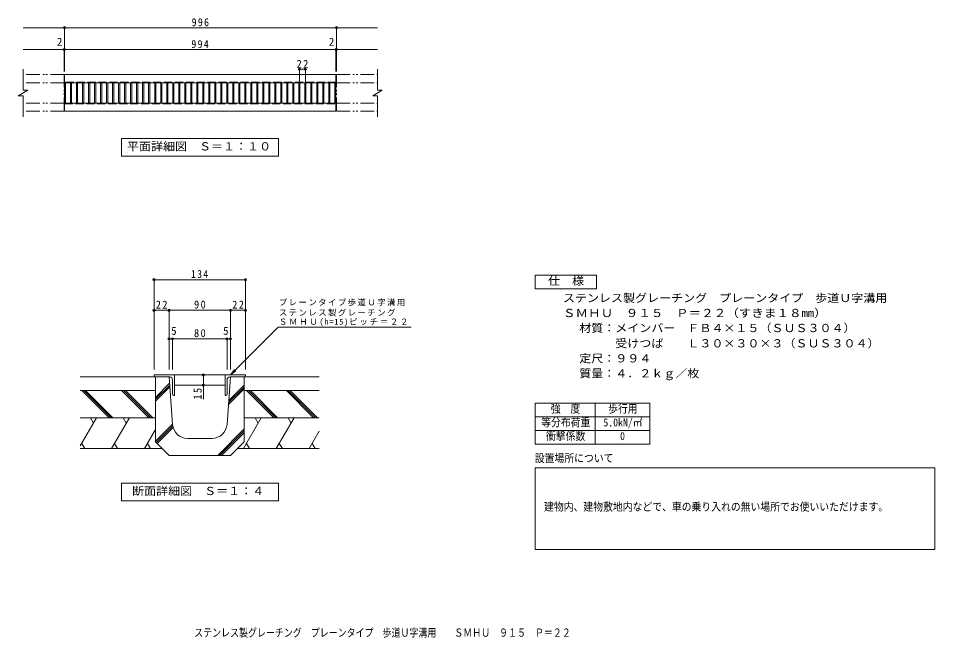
# Model space of a CAD drawing. Units: millimetres at full size, with parts at other scales. Extents: x -622 to 720, y -545 to 363.
import ezdxf
from ezdxf.enums import TextEntityAlignment as Align

# ---------------------------------------------------------------- set-up
doc = ezdxf.new("R2010")
doc.units = ezdxf.units.MM
doc.header["$LTSCALE"] = 4
doc.header["$PDMODE"] = 32
doc.header["$PDSIZE"] = 3.2
doc.linetypes.add('DASHED3', pattern=[4, 3, -1])
doc.linetypes.add('DOUBLE_CHAIN1', pattern=[8.8, 5, -1, 0.6, -0.6, 0.6, -1])
for name, color, linetype, lineweight in [('A-0', 6, 'Continuous', 9), ('A-4', 2, 'Continuous', 9), ('A-5', 7, 'Continuous', 9), ('C-1', 2, 'Continuous', 9), ('C-2', 3, 'Continuous', 9), ('C-4', 7, 'Continuous', 9), ('C-5', 7, 'Continuous', 9)]:
    doc.layers.add(name, color=color, linetype=linetype, lineweight=lineweight)
doc.layers.add('F-5_F-5ﾚｲﾔ', color=2, linetype='Continuous')
doc.styles.add('ＭＳ ゴシック', font='')
doc.styles.get('ＭＳ ゴシック').set_extended_font_data('MS Gothic')

msp = doc.modelspace()

# ---------------------------------------------------------------- linework, layer by layer
at = {"layer": 'A-0', "color": 7}
for p, q in [((-423.056, -19.018), (-423.056, -151.689)), ((-423.056, -20.218), (-289.056, -20.218)), ((-289.056, -19.018), (-289.056, -151.689)), ((-401.056, -64.947), (-423.056, -64.947)), ((-401.056, -63.747), (-401.056, -151.689)), ((-311.056, -64.947), (-401.056, -64.947)), ((-311.056, -63.747), (-311.056, -151.689)), ((-289.056, -64.947), (-311.056, -64.947)), ((-396.056, -106.821), (-401.056, -106.821)), ((-396.056, -105.621), (-396.056, -151.689)), ((-316.056, -106.821), (-396.056, -106.821)), ((-316.056, -105.621), (-316.056, -151.689)), ((-311.056, -106.821), (-316.056, -106.821)), ((-350.821, -159.689), (-350.821, -174.689)), ((-311.056, -159.689), (-304.969, -151.755)), ((-311.056, -159.689), (-303.123, -153.601)), ((-350.821, -174.689), (-350.821, -195.02))]:
    msp.add_line(p, q, dxfattribs=at)
at = {"layer": 'A-0', "color": 3}
for p, q in [((-393.056, -159.689), (-423.056, -159.689)), ((-423.056, -160.689), (-423.056, -159.689)), ((-393.056, -159.689), (-393.056, -189.689)), ((-319.056, -159.689), (-393.056, -159.689)), ((-319.056, -159.689), (-319.056, -189.689)), ((-319.056, -159.689), (-289.056, -159.689)), ((-289.056, -160.689), (-289.056, -159.689)), ((-421.056, -162.689), (-400.056, -162.689)), ((-396.056, -187.689), (-396.056, -166.689)), ((-316.056, -187.689), (-316.056, -166.689)), ((-291.056, -162.689), (-312.056, -162.689)), ((-393.056, -174.689), (-319.056, -174.689)), ((-394.056, -189.689), (-393.056, -189.689)), ((-318.056, -189.689), (-319.056, -189.689))]:
    msp.add_line(p, q, dxfattribs=at)
at = {"layer": 'A-0'}
for p, q in [((-531.056, -162.689), (-421.056, -162.689)), ((-421.056, -162.689), (-421.056, -257.689)), ((-421.056, -192.59), (-400.378, -171.912)), ((-311.056, -162.689), (-316.175, -232.302)), ((-181.056, -162.689), (-311.056, -162.689)), ((-531.056, -182.689), (-421.056, -182.689)), ((-488.946, -222.689), (-528.946, -182.689)), ((-486.117, -222.689), (-526.117, -182.689)), ((-483.289, -222.689), (-523.289, -182.689)), ((-430.567, -222.689), (-470.567, -182.689)), ((-427.738, -222.689), (-467.738, -182.689)), ((-424.91, -222.689), (-464.91, -182.689)), ((-421.056, -195.418), (-400.184, -174.546)), ((-421.056, -198.246), (-399.991, -177.181)), ((-314.037, -203.227), (-291.056, -180.246)), ((-313.812, -200.174), (-291.056, -177.418)), ((-313.588, -197.121), (-291.056, -174.59)), ((-181.056, -182.689), (-291.056, -182.689)), ((-247.648, -222.689), (-287.648, -182.689)), ((-244.82, -222.689), (-284.82, -182.689)), ((-241.991, -222.689), (-281.991, -182.689)), ((-189.269, -222.689), (-229.269, -182.689)), ((-186.44, -222.689), (-226.44, -182.689)), ((-183.612, -222.689), (-223.612, -182.689)), ((-507.341, -222.689), (-531.056, -263.764)), ((-531.056, -222.689), (-421.056, -222.689)), ((-516.169, -222.689), (-511.755, -230.334)), ((-459.266, -222.689), (-485.247, -267.689)), ((-468.094, -222.689), (-463.68, -230.334)), ((-266.043, -222.689), (-292.024, -267.689)), ((-181.056, -222.689), (-291.056, -222.689)), ((-274.871, -222.689), (-270.457, -230.334)), ((-217.968, -222.689), (-243.949, -267.689)), ((-226.796, -222.689), (-222.382, -230.334)), ((-421.056, -239.776), (-437.172, -267.689)), ((-421.056, -256.883), (-395.969, -231.796)), ((-420.045, -258.7), (-395.691, -234.346)), ((-418.631, -260.114), (-395.172, -236.656)), ((-329.862, -277.689), (-291.056, -238.883)), ((-373.997, -252.689), (-338.116, -252.689)), ((-327.034, -277.689), (-291.056, -241.711)), ((-324.205, -277.689), (-291.056, -244.54)), ((-181.056, -242.024), (-195.874, -267.689)), ((-411.056, -267.689), (-531.056, -267.689)), ((-524.495, -267.689), (-528.908, -260.044)), ((-476.419, -267.689), (-480.833, -260.044)), ((-428.344, -267.689), (-432.758, -260.044)), ((-421.056, -257.689), (-401.056, -277.689)), ((-181.056, -267.689), (-301.056, -267.689)), ((-283.197, -267.689), (-287.61, -260.044)), ((-235.122, -267.689), (-239.535, -260.044)), ((-187.046, -267.689), (-191.46, -260.044)), ((-401.056, -277.689), (-311.056, -277.689))]:
    msp.add_line(p, q, dxfattribs=at)
at = {"layer": 'A-0', "color": 7}
msp.add_lwpolyline([(-311.056, -159.689), (-241.269, -89.902), (-46.516, -89.902)], dxfattribs=at)
at = {"layer": 'A-0'}
for points in [[(-421.056, -162.689), (-401.056, -162.689), (-395.938, -232.302)], [(-291.056, -162.689), (-291.056, -257.689), (-311.056, -277.689)]]:
    msp.add_lwpolyline(points, dxfattribs=at)
at = {"layer": 'A-0', "color": 7}
msp.add_lwpolyline([(-470.758, -344.304), (-470.758, -318.304), (-240.758, -318.304), (-240.758, -344.304)], close=True, dxfattribs=at)
at = {"layer": 'A-0', "color": 3}
for centre, radius, start, end in [((-421.056, -160.689), 2, 180, 270), ((-291.056, -160.689), 2, 270, 0), ((-400.056, -166.689), 4, 0, 90), ((-312.056, -166.689), 4, 90, 180), ((-394.056, -187.689), 2, 180, 270), ((-318.056, -187.689), 2, 270, 0)]:
    msp.add_arc(centre, radius, start, end, dxfattribs=at)
at = {"layer": 'A-0'}
for centre, start, end in [((-373.997, -230.689), 184.20536, 270), ((-338.116, -230.689), 270, 355.79464)]:
    msp.add_arc(centre, 22, start, end, dxfattribs=at)
at = {"layer": 'A-0', "color": 7}
for p in [(-423.056, -20.218), (-289.056, -20.218), (-423.056, -64.947), (-401.056, -64.947), (-311.056, -64.947), (-289.056, -64.947), (-401.056, -106.821), (-396.056, -106.821), (-316.056, -106.821), (-311.056, -106.821), (-350.821, -159.689), (-350.821, -174.689)]:
    msp.add_point(p, dxfattribs=at)
at = {"layer": 'A-4'}
for p, q in [((135.118, -201.126), (303.118, -201.126)), ((135.118, -201.126), (135.118, -261.126)), ((223.118, -201.126), (223.118, -261.126)), ((303.118, -201.126), (303.118, -261.126)), ((135.118, -221.126), (303.118, -221.126)), ((135.118, -241.126), (303.118, -241.126)), ((135.118, -261.126), (303.118, -261.126)), ((135.118, -415.767), (135.118, -295.9))]:
    msp.add_line(p, q, dxfattribs=at)
msp.add_lwpolyline([(135.118, -295.9), (720.493, -295.9), (720.493, -415.767), (135.118, -415.767)], dxfattribs=at)
at = {"layer": 'A-5'}
msp.add_lwpolyline([(135.118, -33.279), (135.118, -13.278), (225.118, -13.278), (225.118, -33.279)], close=True, dxfattribs=at)
at = {"layer": 'C-1', "linetype": 'DOUBLE_CHAIN1'}
for p, q in [((-554.958, 280.416), (-614.958, 280.416)), ((-554.958, 226.816), (-554.958, 280.416)), ((-155.758, 280.416), (-95.758, 280.416)), ((-155.758, 226.816), (-155.758, 280.416)), ((-554.958, 268.416), (-614.958, 268.416)), ((-155.758, 268.416), (-95.758, 268.416)), ((-554.958, 238.817), (-614.958, 238.817)), ((-155.758, 238.817), (-95.758, 238.817)), ((-554.958, 226.816), (-614.958, 226.816)), ((-155.758, 226.816), (-95.758, 226.816))]:
    msp.add_line(p, q, dxfattribs=at)
at = {"layer": 'C-1'}
for p, q in [((-156.558, 280.416), (-554.158, 280.416)), ((-554.158, 268.416), (-554.158, 280.416)), ((-156.558, 280.416), (-156.558, 268.416)), ((-621.886, 249.617), (-608.03, 257.617)), ((-156.558, 268.416), (-554.158, 268.416)), ((-102.686, 249.617), (-88.83, 257.617)), ((-554.158, 238.817), (-156.558, 238.817)), ((-554.158, 226.816), (-554.158, 238.817)), ((-156.558, 238.817), (-156.558, 226.816)), ((-554.158, 226.816), (-156.558, 226.816))]:
    msp.add_line(p, q, dxfattribs=at)
at = {"layer": 'C-1', "linetype": 'DASHED3'}
for p, q in [((-156.558, 269.616), (-554.158, 269.616)), ((-554.158, 237.617), (-156.558, 237.617))]:
    msp.add_line(p, q, dxfattribs=at)
at = {"layer": 'C-1'}
for points in [[(-614.958, 288.416), (-614.958, 257.617), (-608.03, 257.617)], [(-95.758, 288.416), (-95.758, 257.617), (-88.83, 257.617)], [(-621.886, 249.617), (-614.958, 249.617), (-614.958, 218.816)], [(-102.686, 249.617), (-95.758, 249.617), (-95.758, 218.816)]]:
    msp.add_lwpolyline(points, dxfattribs=at)
at = {"layer": 'C-2'}
for p, q in [((-554.158, 268.416), (-554.158, 238.817)), ((-552.558, 268.416), (-552.558, 238.817)), ((-545.358, 268.416), (-545.358, 238.817)), ((-543.758, 268.416), (-543.758, 238.817)), ((-536.558, 268.416), (-536.558, 238.817)), ((-534.958, 268.416), (-534.958, 238.817)), ((-527.758, 268.416), (-527.758, 238.817)), ((-526.158, 268.416), (-526.158, 238.817)), ((-518.958, 268.416), (-518.958, 238.817)), ((-517.358, 268.416), (-517.358, 238.817)), ((-510.158, 268.416), (-510.158, 238.817)), ((-508.558, 268.416), (-508.558, 238.817)), ((-501.358, 268.416), (-501.358, 238.817)), ((-499.758, 268.416), (-499.758, 238.817)), ((-492.558, 268.416), (-492.558, 238.817)), ((-490.958, 268.416), (-490.958, 238.817)), ((-483.758, 268.416), (-483.758, 238.817)), ((-482.158, 268.416), (-482.158, 238.817)), ((-474.958, 268.416), (-474.958, 238.817)), ((-473.358, 268.416), (-473.358, 238.817)), ((-466.158, 268.416), (-466.158, 238.817)), ((-464.558, 268.416), (-464.558, 238.817)), ((-457.358, 268.416), (-457.358, 238.817)), ((-455.758, 268.416), (-455.758, 238.817)), ((-448.558, 268.416), (-448.558, 238.817)), ((-446.958, 268.416), (-446.958, 238.817)), ((-439.758, 268.416), (-439.758, 238.817)), ((-438.158, 268.416), (-438.158, 238.817)), ((-430.958, 268.416), (-430.958, 238.817)), ((-429.358, 268.416), (-429.358, 238.817)), ((-422.158, 268.416), (-422.158, 238.817)), ((-420.558, 268.416), (-420.558, 238.817)), ((-413.358, 268.416), (-413.358, 238.817)), ((-411.758, 268.416), (-411.758, 238.817)), ((-404.558, 268.416), (-404.558, 238.817)), ((-402.958, 268.416), (-402.958, 238.817)), ((-395.758, 268.416), (-395.758, 238.817)), ((-394.158, 268.416), (-394.158, 238.817)), ((-386.958, 268.416), (-386.958, 238.817)), ((-385.358, 268.416), (-385.358, 238.817)), ((-378.158, 268.416), (-378.158, 238.817)), ((-376.558, 268.416), (-376.558, 238.817)), ((-369.358, 268.416), (-369.358, 238.817)), ((-367.758, 268.416), (-367.758, 238.817)), ((-360.558, 268.416), (-360.558, 238.817)), ((-358.958, 268.416), (-358.958, 238.817)), ((-351.758, 268.416), (-351.758, 238.817)), ((-350.158, 268.416), (-350.158, 238.817)), ((-342.958, 268.416), (-342.958, 238.817)), ((-341.358, 268.416), (-341.358, 238.817)), ((-334.158, 268.416), (-334.158, 238.817)), ((-332.558, 268.416), (-332.558, 238.817)), ((-325.358, 268.416), (-325.358, 238.817)), ((-323.758, 268.416), (-323.758, 238.817)), ((-316.558, 268.416), (-316.558, 238.817)), ((-314.958, 268.416), (-314.958, 238.817)), ((-307.758, 268.416), (-307.758, 238.817)), ((-306.158, 268.416), (-306.158, 238.817)), ((-298.958, 268.416), (-298.958, 238.817)), ((-297.358, 268.416), (-297.358, 238.817)), ((-290.158, 268.416), (-290.158, 238.817)), ((-288.558, 268.416), (-288.558, 238.817)), ((-281.358, 268.416), (-281.358, 238.817)), ((-279.758, 268.416), (-279.758, 238.817)), ((-272.558, 268.416), (-272.558, 238.817)), ((-270.958, 268.416), (-270.958, 238.817)), ((-263.758, 268.416), (-263.758, 238.817)), ((-262.158, 268.416), (-262.158, 238.817)), ((-254.958, 268.416), (-254.958, 238.817)), ((-253.358, 268.416), (-253.358, 238.817)), ((-246.158, 268.416), (-246.158, 238.817)), ((-244.558, 268.416), (-244.558, 238.817)), ((-237.358, 268.416), (-237.358, 238.817)), ((-235.758, 268.416), (-235.758, 238.817)), ((-228.558, 268.416), (-228.558, 238.817)), ((-226.958, 268.416), (-226.958, 238.817)), ((-219.758, 268.416), (-219.758, 238.817)), ((-218.158, 268.416), (-218.158, 238.817)), ((-210.958, 268.416), (-210.958, 238.817)), ((-209.358, 268.416), (-209.358, 238.817)), ((-202.158, 268.416), (-202.158, 238.817)), ((-200.558, 268.416), (-200.558, 238.817)), ((-193.358, 268.416), (-193.358, 238.817)), ((-191.758, 268.416), (-191.758, 238.817)), ((-184.558, 268.416), (-184.558, 238.817)), ((-182.958, 268.416), (-182.958, 238.817)), ((-175.758, 268.416), (-175.758, 238.817)), ((-174.158, 268.416), (-174.158, 238.817)), ((-166.958, 268.416), (-166.958, 238.817)), ((-165.358, 268.416), (-165.358, 238.817)), ((-158.158, 268.416), (-158.158, 238.817)), ((-156.558, 268.416), (-156.558, 238.817))]:
    msp.add_line(p, q, dxfattribs=at)
at = {"layer": 'C-4'}
for p, q in [((-614.958, 349.216), (-95.758, 349.216)), ((-554.158, 285.216), (-554.158, 350.416)), ((-155.758, 285.216), (-155.758, 350.416)), ((-614.958, 317.216), (-95.758, 317.216)), ((-554.958, 285.216), (-554.958, 318.416)), ((-156.558, 285.216), (-156.558, 318.416)), ((-210.157, 264.417), (-210.157, 289.616)), ((-210.157, 288.416), (-201.358, 288.416)), ((-201.358, 264.417), (-201.358, 289.616))]:
    msp.add_line(p, q, dxfattribs=at)
for p in [(-554.158, 349.216), (-155.758, 349.216), (-554.958, 317.216), (-554.158, 317.216), (-156.558, 317.216), (-155.758, 317.216), (-210.157, 288.416), (-201.358, 288.416)]:
    msp.add_point(p, dxfattribs=at)
at = {"layer": 'C-5'}
msp.add_lwpolyline([(-470.758, 160.817), (-470.758, 186.816), (-240.758, 186.816), (-240.758, 160.817)], close=True, dxfattribs=at)

# ---------------------------------------------------------------- texts
at = {"layer": 'A-0', "color": 2, "style": 'ＭＳ ゴシック'}
for p in [(-397.994, -104.421), (-321.908, -104.421)]:
    msp.add_text('5', height=11.73, dxfattribs=at).set_placement(p, align=Align.BOTTOM_LEFT)
at = {"layer": 'A-0', "color": 2, "style": 'ＭＳ ゴシック', "width": 1.1}
msp.add_text('断面詳細図\u3000Ｓ＝１：４', height=11.73, dxfattribs=at).set_placement((-455.25, -339.304), align=Align.BOTTOM_LEFT)
at = {"layer": 'A-0', "color": 2, "char_height": 11.73, "attachment_point": 7, "style": 'ＭＳ ゴシック'}
for s, insert in [('\\T1.27;\\W0.9;134', (-369.056, -17.818)), ('\\T1.27;\\W0.95;22', (-420.556, -62.547)), ('\\T1.27;\\W0.95;90', (-364.556, -62.547)), ('\\T1.27;\\W0.95;22', (-308.556, -62.547)), ('\\T1.27;\\W0.95;80', (-364.556, -104.421))]:
    msp.add_mtext(s, dxfattribs=dict(at, insert=insert))
at = {"layer": 'A-0', "color": 7, "char_height": 8.798, "attachment_point": 7, "style": 'ＭＳ ゴシック'}
for s, insert in [('\\T1.17;プレーンタイプ歩道Ｕ字溝用', (-240.307, -58.851)), ('\\T1.17;ステンレス製グレーチング', (-240.306, -73.839)), ('\\T1.21;ＳＭＨＵ(h=15)ピッチ＝２２', (-240.306, -88.494))]:
    msp.add_mtext(s, dxfattribs=dict(at, insert=insert))
at = {"layer": 'A-0', "color": 2, "insert": (-353.221, -195.909), "char_height": 11.73, "attachment_point": 7, "rotation": 90, "style": 'ＭＳ ゴシック'}
msp.add_mtext('\\T1.27;\\W0.95;15', dxfattribs=at)
at = {"layer": 'A-5', "color": 2, "style": 'ＭＳ ゴシック'}
for s, width, p in [('仕\u3000様', 1.1, (154.118, -31.279)), ('ステンレス製グレーチング\u3000プレーンタイプ\u3000歩道Ｕ字溝用', 1.1, (175.954, -56.447)), ('ＳＭＨＵ\u3000９１５\u3000Ｐ＝２２（すきま１８mm）', 1.15, (175.954, -78.447)), ('材質：メインバー\u3000ＦＢ４×１５（ＳＵＳ３０４）', 1.1, (199.839, -100.447)), ('\u3000\u3000\u3000受けつば\u3000\u3000Ｌ３０×３０×３（ＳＵＳ３０４）', 1.1, (199.839, -122.915)), ('定尺：９９４', 1.1, (199.838, -144.915)), ('質量：４．２ｋｇ／枚', 1.1, (199.838, -166.916))]:
    msp.add_text(s, height=11.73, dxfattribs=dict(at, width=width)).set_placement(p, align=Align.BOTTOM_LEFT)
at = {"layer": 'A-5', "style": 'ＭＳ ゴシック', "width": 0.9}
for s, p in [('強\u3000度', (158.118, -218.726)), ('歩行用', (242.118, -218.726)), ('等分布荷重', (144.118, -238.726)), ('5.0kN/㎡', (235.118, -238.726)), ('衝撃係数', (151.118, -258.726)), ('0', (259.618, -258.726)), ('設置場所について', (134.765, -291.048)), ('建物内、建物敷地内などで、車の乗り入れの無い場所でお使いいただけます。', (148.297, -362.372))]:
    msp.add_text(s, height=11.73, dxfattribs=at).set_placement(p, align=Align.BOTTOM_LEFT)
at = {"layer": 'C-4', "color": 2, "style": 'ＭＳ ゴシック'}
for p in [(-565.343, 319.216), (-166.942, 319.216)]:
    msp.add_text('2', height=11.73, dxfattribs=at).set_placement(p, align=Align.BOTTOM_LEFT)
at = {"layer": 'C-4', "color": 2, "char_height": 11.73, "attachment_point": 7, "style": 'ＭＳ ゴシック'}
for s, insert in [('\\T1.27;\\W0.9;996', (-367.958, 351.216)), ('\\T1.27;\\W0.9;994', (-368.358, 319.216)), ('\\T1.27;\\W0.95;22', (-214.258, 290.416))]:
    msp.add_mtext(s, dxfattribs=dict(at, insert=insert))
at = {"layer": 'C-5', "color": 2, "style": 'ＭＳ ゴシック', "width": 1.1}
msp.add_text('平面詳細図\u3000Ｓ＝１：１０', height=11.73, dxfattribs=at).set_placement((-462.758, 165.816), align=Align.BOTTOM_LEFT)
at = {"layer": 'F-5_F-5ﾚｲﾔ', "style": 'ＭＳ ゴシック', "width": 0.8}
msp.add_text('ステンレス製グレーチング\u3000プレーンタイプ\u3000歩道Ｕ字溝用\u3000\u3000ＳＭＨＵ\u3000９１５\u3000Ｐ＝２２', height=11.73, dxfattribs=at).set_placement((-364.276, -546.95), align=Align.BOTTOM_LEFT)

doc.saveas('drawing.dxf')
